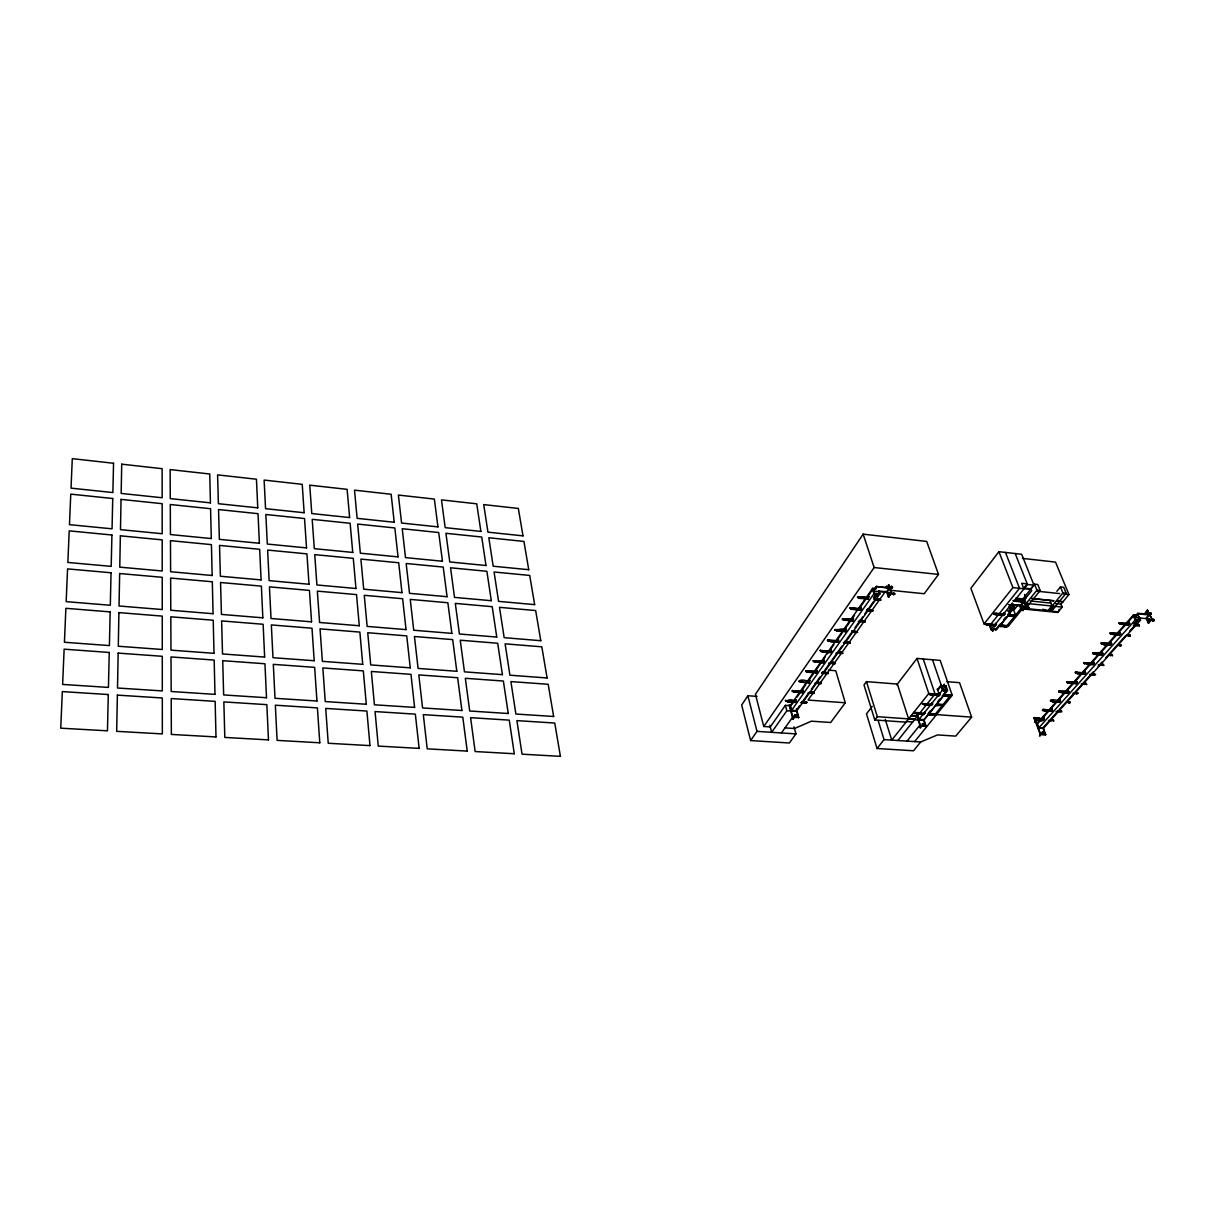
<?xml version="1.0" encoding="UTF-8"?>
<svg xmlns="http://www.w3.org/2000/svg" width="1215" height="1215" viewBox="0 0 1215 1215"><rect width="100%" height="100%" fill="white"/><g stroke="black" fill="none" stroke-linecap="round" stroke-linejoin="round"><path stroke-width="1.5" d="M1119.501 645.332L1118.483 644.937M1118.392 644.664L1120.792 645.59M1119.03 645.803L1121.415 645.56L1118.772 644.785M1120.412 645.605L1118.59 644.755M1118.985 623.143L1127.976 623.766L1129.191 622.414L1129.692 623.584L1128.477 624.95L1121.703 624.267L1121.87 623.143L1121.703 624.267M874.876 597.37C874.025 595.775 874.709 599.451 874.663 596.641M1112.53 655.189L1111.315 655.067L1112.241 655.189M1112.378 633.136C1109.948 633.744 1115.279 633.79 1112.515 633.547M1112.393 634.351L1113.411 633.85M1112.424 633.091L1118.848 633.638L1120.139 632.559L1118.954 633.896C1108.293 631.709 1110.616 635.673 1110.206 632.802M1112.408 634.382L1112.408 633.015M1109.994 655.25L1109.249 654.779L1111.33 655.204M1112.56 655.644L1109.933 654.657L1111.042 654.49M1110.48 655.66L1109.887 654.657M1111.938 633.547L1110.631 633.85L1111.057 632.924M1110.586 655.067C1111.33 656.48 1109.675 654.855 1111.178 654.961M1009.285 610.082L1009.817 610.856L1008.389 611.206L1009.103 610.294C1011.989 610.72 1007.281 612.725 1008.465 610.568M1103.66 665.38C1099.241 663.314 1104.678 665.486 1103.433 664.818M1103.645 665.547L1103.357 664.18L1102.612 664.894M1101.64 644.223C1107.093 641.642 1094.472 643.722 1110.434 644.801C1112.53 644.239 1111.178 641.049 1109.948 643.631C1110.221 643.297 1098.725 642.401 1102.658 644.072C1101.534 645.347 1100.198 642.067 1102.187 642.948M1103.888 644.072C1104.875 641.793 1099.575 646.988 1110.54 645.044L1111.725 643.722M1103.539 643.069L1110.039 643.889L1111.224 642.553M985.486 623.766C984.666 625.406 988.144 623.994 995.176 625.771L996.437 624.631L995.981 623.432L994.721 624.556C980.247 623.432 990.21 625.118 995.313 626.029L994.721 624.556M1101.291 664.347L1100.593 664.802L1102.552 664.104M1100.714 664.332L1102.294 664.149M1101.352 642.826L1102.415 643.069M1101.443 664.559L1102.734 665.243L1101.686 664.499M1092.604 674.629L1093.272 673.854L1095.034 674.75M1093.865 674.462C1088.048 673.095 1097.692 674.158 1095.247 674.72M1102.916 653.594L1101.747 654.9L1094.016 654.202L1101.64 654.657C1103.706 654.095 1102.385 650.921 1101.154 653.488C1094.837 651.741 1094.654 655.25 1094.411 653.154M1094.791 652.941L1101.261 653.731L1102.43 652.425M1095.566 653.943L1092.938 653.275L1094.73 653.047M1091.936 674.204L1092.893 673.702M1093.773 653.442C1092.042 654.202 1093.272 653.533 1092.604 652.713M1092.893 674.887L1094.138 674.796L1092.862 674.128M1085.223 663.071L1092.604 663.451L1093.743 662.175L1094.229 663.329L1093.075 664.62C1083.947 665.197 1088.67 663.314 1085.329 662.98M1086.089 683.878L1084.965 683.923M1085.891 683.908C1087.698 685.518 1084.828 681.25 1086.559 684.455M1084.782 662.54C1082.064 662.661 1086.362 665.228 1084.205 663.086C1085.997 661.993 1089.369 664.058 1092.498 663.223L1093.743 662.175M1087.091 663.542L1086.073 663.208L1092.968 664.377L1094.229 663.329M1085.466 683.103L1083.461 683.635L1084.798 683.513M1084.266 683.27L1086.544 684.546M1084.342 683.164L1085.162 683.984M1077.826 672.685L1078.328 673.414L1076.475 672.943M1076.384 672.427L1077.341 672.29M1076.05 693.674C1078.297 693.674 1078.495 692.778 1076.809 693.416M1076.946 693.264L1075.305 692.611M1085.648 672.943L1084.418 673.976L1076.854 673.55L1084.524 674.204L1085.648 672.943L1084.889 671.758L1083.947 672.806C1069.595 671.758 1080.925 673.809 1077.796 672.745M1076.581 672.26C1073.711 671.986 1077.371 675.16 1075.457 672.092M1076.232 693.401L1077.265 693.552L1076.475 693.431M1076.809 672.685L1077.386 673.216L1076.657 672.745M1076.839 693.355C1078.981 692.353 1077.857 693.75 1075.275 692.672M1149.527 619.043C1147.978 620.819 1149.861 619.665 1148.783 618.982M1146.763 612.755C1146.884 614.547 1144.074 612.406 1146.96 612.968M1069.504 702.589C1066.557 702.786 1067.939 702.057 1068.881 702.331M1069.899 702.68L1069.625 701.693L1069.489 702.65M950.358 696.468C949.325 694.388 951.664 696.514 949.477 696.59M1068.076 682.222C1071.402 683.574 1066.755 680.43 1067.028 682.557M1067.833 702.24L1068.744 701.754M1068.972 682.617L1068.425 682.025L1075.958 683.438C1077.963 682.921 1076.703 679.793 1075.503 682.283L1069.215 681.797M1068.577 702.543L1069.747 702.27M1069.154 682.405L1068.441 683.043L1069.367 682.891M1069.473 682.238L1070.142 682.633L1069.443 682.101M1023.865 607.135L1022.529 606.695L1023.577 607.986M1023.85 607.804C1022.088 608.548 1024.412 605.328 1023.805 607.606M1060.923 691.821L1060.604 691.791M1060.877 692.459L1060.695 691.457L1067.286 691.867L1068.395 690.621L1068.851 691.775L1067.742 693.021L1060.71 691.988M1060.649 692.125C1063.581 690.409 1057.718 694.524 1067.636 692.778L1068.851 691.775M1061.758 711.929C1062.047 711.124 1060.604 710.927 1060.391 711.686M942.703 705.976L941.853 705.991M1059.374 711.489L1058.842 711.018M1061.12 692.125L1059.222 692.11L1059.845 691.168M1060.133 691.381C1057.369 693.309 1060.528 689.573 1067.18 691.624L1068.395 690.621M1059.738 691.517C1062.836 690.849 1057.05 691.532 1059.586 691.062M1060.361 711.033L1056.549 711.504M1059.662 710.669L1060.467 710.79M1059.799 711.717L1056.078 711.686M1149.557 614.228L1150.924 613.438L1150.149 612.892L1149.709 614.198L1151.091 614.198L1150.438 612.876M1153.855 619.589L1153.612 621.002L1153.506 620.014M1051.507 700.539C1049.714 702.984 1048.727 697.228 1059.07 701.085L1060.163 699.855L1059.51 702.24L1052.737 701.571L1059.404 702.012L1060.604 701.009M1051.977 700.751L1051.385 700.265L1053.451 701.435M1052.312 720.525C1050.018 720.039 1053.997 720.1 1053.694 720.89M1052.782 701.571L1051.947 701.647L1053.147 701.48M1052.479 720.131L1053.466 720.358L1051.248 719.827M1051.613 700.918L1050.58 700.569M887.163 586.313L886.358 586.845M932.771 694.843L929.824 693.689L930.052 695.101L931.07 694.95L929.779 693.871M1042.713 710.198L1044.839 710.076M1042.288 732.675C1044.535 732.25 1043.077 731.779 1042.47 732.964M1043.275 710.41L1044.171 710M1042.47 710.304L1043.305 709.393L1050.96 710.183L1052.023 708.983L1052.479 710.122L1051.4 711.337L1044.687 710.684M1043.062 733.404L1042.516 731.886M1042.105 732.934L1043.26 732.053L1043.138 733.48M1042.971 733.495L1042.728 732.068L1043.533 732.205M1043.639 732.569L1042.683 733.237M1044.581 710.137L1043.822 709.909L1050.838 709.955L1052.023 708.983M1044.642 709.53L1044.672 710.274M1044.778 710.517L1043.852 710.775L1051.279 711.109L1052.479 710.122M924.22 703.667C921.061 704.305 922.641 704.229 923.962 703.789M1039.493 735.91L1039.858 736.047M1040.07 735.667L1039.994 735.394M1035.757 718.916C1033.692 718.505 1036.349 720.298 1035.879 718.764M1034.542 718.809C1034.132 720.009 1039.205 720.449 1038.354 718.232M1044.004 717.974L1042.941 719.174L1036.471 718.703L1042.834 718.946L1044.004 717.974L1043.381 720.313C1036.82 723.502 1034.967 716.835 1038.369 719.295M1036.866 718.779C1038.111 718.612 1037.959 719.007 1037.64 718.414M1037.367 718.657L1037.564 719.417L1037.321 718.171M1037.564 718.597C1041.923 718.354 1029.302 720.662 1043.26 720.1L1044.444 719.128M1139.017 625.254C1137.24 624.556 1140.976 626.727 1137.908 624.799M1139.245 625.922C1137.817 621.685 1135.782 626.332 1137.331 625.786M1035.013 722.075L1035.302 722.211M1034.937 721.421L1035.089 722.166M915.077 713.494C916.763 712.279 914.865 713.372 914.789 713.494M1028.346 608.183L1027.966 606.741M1027.981 608.032C1025.673 606.027 1030.153 608.897 1027.829 606.725M1023.015 607.211L1022.772 606.376L1024.032 606.498M1145.882 612.983L1146.504 613.788L1146.094 612.481M1146.064 613.393L1145.912 612.527M1146.854 613.18L1146.292 614.183L1146.11 613.119M1148.934 619.832L1149.633 619.194M1149.086 619.604L1149.01 620.637M1149.679 614.243L1149.846 612.998M1149.587 613.818L1150.726 614.562M1150.605 613.089L1150.681 614.426M1149.876 612.861L1150.878 614.152M1151.197 613.848L1151.167 614.015M1152.595 620.06L1153.673 620.865M1120.336 622.763C1117.177 622.262 1121.308 625.604 1119.881 623.037M1134.521 623.128C1134.157 624.024 1137.179 623.705 1134.309 623.128M1013.523 615.929L1014.844 616.081L1012.596 615.337M1013.614 615.337L1008.511 614.805L1008.982 616.005L1014.252 616.4M1014.161 615.868L1015.284 616.248M1023.167 606.452L1023.303 607.925L1023.941 606.331M1023.729 606.984L1022.954 606.179M1027.769 607.53L1028.148 606.71M1027.434 607.12C1026.599 608.973 1029.105 605.829 1028.422 608.001M1028.285 607.637L1028.422 606.908M1028.619 607.272L1027.996 607.379M1027.176 606.741L1027.601 608.305L1028.634 607.439M931.981 702.786L931.799 704.062L932.695 703.986L931.981 702.786L931.692 705.232L924.645 704.594M1012.095 615.306L1012.627 616.081M885.963 587.088L887.011 586.313M888.621 594.317C890.246 590.946 886.798 595.882 889.395 592.571M889.486 593.664C887.755 593.117 889.577 594.378 888.621 592.586M891.506 586.374L891.172 587.589M891.901 588.075C889.851 587.65 893.359 588.318 892.159 586.526M893.298 593.072C895.895 593.634 893.951 595.456 892.995 593.588M893.845 594.014L894.817 593.755M893.131 594.545C892.873 593.072 895.607 594.803 893.815 593.877M1005.458 626.408C1006.855 625.345 1004.38 626.94 1003.499 625.922M831.531 651.194C829.359 651.529 832.214 649.858 831.531 651.194L830.574 652.577L822.965 651.817M830.316 641.535L837.712 641.93L838.153 639.546L838.866 640.806L837.879 642.203L830.316 641.535L829.131 640.411M861.071 608.624L860.752 607.439L861.496 608.7L860.463 610.158L852.611 609.262L860.296 609.884L861.496 608.7M888.864 593.695L889.334 592.966M1003.393 626.135L1004.471 625.497L1000.036 625.315L1000.492 626.53L1005.504 626.257M1004.304 625.771L1005.094 625.801M1004.456 626.773L1005.731 626.773L1000.993 626.317L1000.537 625.118L1007.083 625.619M1004.881 626.621L1003.985 625.74M1005.655 626.363L1006.779 626.94M795.703 700.918L796.053 699.855L794.975 700.888L795.491 702.346C789.704 703.364 786.834 700.235 788.672 701.556M795.795 700.918L795.734 699.825M803.221 691.365L802.553 690.12L803.221 691.365L802.31 692.656L794.944 692.11L795.081 691.168L794.944 692.11M823.557 661.461L823.952 660.231L823.36 662.813C816.328 661.78 815.295 661.173 815.873 662.19M1101.337 643.1L1101.762 643.874M880.708 599.952C881.634 598.798 875.575 599.906 879.326 598.889M995.996 614.319L996.285 613.378L1003.18 614.015L1004.122 612.846L1004.911 614.076L1003.636 615.23L994.143 613.818L996.816 614.274M872.886 610.902C872.188 609.976 873.281 611.221 866.994 609.596M995.176 613.985C991.987 612.861 995.45 615.61 995.814 613.621M995.131 613.271L995.951 613.302M995.374 613.651L996.163 614.152M872.719 611.145L872.75 610.279M987.355 624.434L986.58 624.571M994.857 624.829L986.428 624.161L987.78 624.571M988.099 625.3L986.975 625.239L988.205 625.072M988.691 624.996L987.917 624.495L988.843 624.829M865.019 621.943C864.108 618.526 864.852 623.158 864.7 621.457M985.927 624.297L986.595 624.358M857.593 632.256C855.147 632.301 859.035 631.405 855.284 631.815M860.19 598.236L859.263 598.281L868.224 599.162L868.862 596.444L867.647 597.643C858.838 594.91 857.122 599.481 857.699 596.854M1070.096 702.665L1069.109 702.984L1070.02 702.27M849.938 643.069C850.485 640.852 844.987 642.538 847.265 642.598M849.832 608.229L852.566 607.986M850.06 607.697L851.214 609.277L850.029 607.789M1066.846 681.964L1068.137 681.797M842.724 653.184C842.937 653.062 840.233 652.713 839.368 652.182M1058.766 690.955L1058.675 691.836M842.253 619.088C842.01 620.941 846.172 618.602 844.121 619.893M835.388 663.557L834.325 663.709L835.373 662.858M834.796 629.917L844.926 630.448L845.929 629.021L844.744 630.175L845.306 631.679L837.986 630.464M834.994 629.886L836.315 630.6L834.826 629.613M950.327 695.618L943.873 694.995L944.268 696.18L949.34 696.347L947.108 695.739L948.019 695.922M948.08 696.484L944.754 695.998L944.344 694.813L950.1 695.831L948.475 696.225M948.232 695.998L949.112 695.846M949.249 695.223L950.084 695.253M828.266 673.444C829.07 674.325 824.195 670.407 828.114 673.566M941.488 705.262L936.659 705.611L936.264 704.427L942.445 704.67L942.02 705.778M941.458 704.882L942.719 705.687M941.655 705.323L941.914 704.943M942.308 705.596L942.445 704.67M940.258 705.475L940.759 704.867L937.145 705.429L936.75 704.244M820.171 650.784L830.027 651.088L830.832 649.949M820.398 650.268L821.522 651.802L820.368 650.359M935.322 715.134C935.459 714.04 934.441 714.8 933.166 715.088M934.062 714.01L932.923 715.103L929.156 714.906L928.776 713.721L934.927 713.949M934.138 714.542L935.17 715.255M932.178 714.086L932.999 713.919M932.345 714.587L933.5 714.724M1037.868 719.462L1034.375 719.007M813.184 660.717C812.987 663.132 815.918 660.671 813.215 660.626M931.237 694.145L929.612 694.084M931.024 694.494L930.432 694.023L938.861 694.615M931.708 694.95L939.119 695.572L940.288 694.54L939.575 693.325L938.724 694.388L932.087 693.902M938.724 694.388L939.271 695.8L931.601 694.388M932.087 694.585L932.847 694.98M806.001 671.485L806.183 670.665L815.721 671.424L816.495 670.316L817.179 671.561L816.237 672.897L807.626 672.214L808.552 672.138M924.6 703.895L925.496 704.062L922.975 703.804M921 727.041L920.636 726.798M922.929 725.082C923.446 725.006 923.279 722.788 922.747 724.945L923.81 724.17M925.405 704.275L923.673 704.639L931.541 705.004L932.695 703.986M924.615 704.229L925.344 704.275M923.658 723.776L922.519 724.672M923.263 724.732L923.537 723.517M923.643 723.851L922.064 724.094L922.701 725.249M920.408 726.995L920.438 728.149L919.876 727.375M916.277 713.281L918.008 713.554M924.068 714.314L924.812 712.142L924.068 714.314L916.231 713.98L924.205 714.542L923.825 713.372L914.698 712.719M916.991 713.327L916.231 713.068M917.948 713.6L917.371 712.962L917.614 713.843M1134.552 624.145L1135.828 622.763M873.555 597.309L874.36 598.327L875.271 597.522M876.061 594.667L875.408 595.608L876.137 595.107M785.391 700.599C785.391 702.042 787.016 699.536 794.975 700.888M875.225 595.168C879.098 594.302 874.678 597.871 875.499 595.35M1015.284 616.537L1014.388 616.537M1006.764 627.031C1005.245 627.198 1007.949 626.636 1006.278 625.922M874.77 598.615L877.974 599.36M878.111 599.451L879.098 599.633M879.326 598.843L880.526 599.997M879.721 599.663L879.964 599.587M1056.837 591.31L1060.452 586.936L1063.672 587.27L1066.147 593.284L1051.294 611.115L1051.993 606.012L1048.074 610.72L1042.804 609.247M870.35 610.811L867.389 610.826M870.32 610.416C873.555 609.049 867.434 610.644 870.001 610.659M870.487 610.173L871.17 610.689L870.365 610.264M872.446 610.538L871.656 610.37M869.317 610.067L869.849 609.945M870.016 610.036L871.185 609.778M863.911 621.898L862.68 621.062M863.531 620.956L861.754 620.668L862.316 621.457M864.533 621.7L864.078 620.971L865.186 621.7M864.199 620.911L864.746 621.336M861.481 621.199L861.693 621.062M862.453 620.774L863.485 620.941M858.322 621.503L862.969 621.609M859.931 596.914L859.309 597.932L861.131 597.871M858.701 597.78L858.519 597.385M854.904 631.694L853.948 631.603M860.099 597.203L867.814 597.932L868.862 596.444M852.171 630.843L856.059 631.557L854.92 631.785M853.401 608.973L851.715 609.034L851.35 607.895M848.222 642.856L848.632 643.145M848.769 641.763L849.908 642.659M851.183 608.107L860.083 608.928L861.101 607.47M846.612 641.945L847.235 641.93M852.247 608.943L852.034 608.487M852.429 609.383L851.563 609.307L853.386 609.125M852.763 609.383L852.429 608.624M843.316 642.674L848.374 642.431M848.678 641.854L847.068 642.75M848.753 643.008L843.818 642.477M843.924 619.255L845.989 619.68L845.033 619.407M840.081 652.637L841.22 652.744L839.292 652.577M842.511 653.594L841.433 652.911L842.557 653.108M852.262 608.32L850.743 608.928L849.893 607.94M845.169 620.242L843.985 620.166L852.824 620.986L853.462 618.329L852.277 619.483C849.984 617.66 838.699 619.802 844.622 619.118M840.005 652.318L842.299 652.151L842.572 653.214M835.966 653.032L841.266 653.488M841.008 653.123L840.507 652.273M832.958 662.205L835.161 662.98M832.639 662.98C831.212 662.828 833.095 662.934 833.991 663.694M838.335 630.615L837.97 629.795L837.059 630.631M833.08 663.193L833.9 663.101M834.416 662.828L834.416 662.631M843.802 619.893L842.982 618.951M835.966 629.416C832.791 631.922 843.499 626.849 844.744 630.175M836.33 630.16L836.862 629.993M837.697 630.98L837.348 630.19M837.515 630.722L836.497 630.874L845.124 631.405L845.579 628.99M832.594 663.223L832.108 662.388M832.776 662.509L833.794 662.631M825.805 672.973L824.666 672.882L826.61 673.307M825.638 672.533L824.727 672.73M830.179 640.669L831.075 641.004M826.944 673.611L821.598 673.323L822.54 671.986M827.172 672.882L827.84 673.14M820.778 682.997L818.378 683.21M838.502 639.576L837.515 640.973L827.43 640.472L828.782 641.399L827.658 639.849L837.332 640.715L838.153 639.546M829.966 640.745L829.131 641.429L829.253 640.29M922.079 703.546L931.298 704.062M822.692 651.24C821.006 653.336 825.714 649.554 822.525 651.468M817.786 682.693C817.255 682.101 822.418 682.967 820.626 682.541M819.836 683.529L815.903 683.362M818.743 682.906L819.016 682.967M811.833 692.535C815.128 691.122 813.549 694.448 814.035 693.446M812.607 692.064C810.025 691.244 815.371 693.659 813.154 692.444M821.219 651.437L821.477 650.967M813.625 693.066L812.531 693.082M820.793 650.906L821.978 650.693M820.247 650.496L822.525 650.496M821.704 651.043L823.542 651.498M821.872 650.815L830.21 651.346L831.166 649.979M814.551 661.476L815.508 661.325L814.703 661.082M811.499 692.839L810.648 692.596L812.243 692.231M816.465 661.902L816.146 661.021L816.359 661.75M811.772 692.687L812.698 692.869M812.288 693.173L812.44 692.231M1036.38 719.493L1037.99 718.49M805.363 701.89C803.753 703.227 808.294 701.814 805.667 702.741M806.061 701.738C809.6 703.531 804.224 701.663 803.844 702.103M813.61 661.097L813.655 661.249M807.595 671.303L809.403 671.272L808.78 672.26M803.798 702.255L804.603 702.498M805.97 701.83L804.421 701.799L804.482 702.71M801.915 681.63L800.807 681.904L800.472 680.749M805.97 671.075L806.927 671.849L806.912 671.029M793.046 718.247C793 720.617 792.833 717.609 793.851 718.475M800.442 682.025L809.236 682.845L808.704 681.387L809.813 680.309L808.886 681.63C798.604 677.256 797.404 683.529 800.321 681.007M800.503 681.478L801.429 681.676M794.959 715.544L796.022 714.648M796.022 714.754C793.881 716.273 796.569 713.6 795.567 716.394M795.02 716.045L796.357 715.331L794.731 715.012M801.946 681.995L802.568 681.752M801.642 681.569L802.614 681.509M795.309 715.924L795.734 715.407M796.205 715.134L795.461 716.03M794.61 692.049L793.775 692.018L794.929 691.107M795.567 691.745L794.929 691.289M1009.513 610.082L1009.771 611.434L1008.541 610.856M792.226 691.411L801.976 691.457L802.887 690.15M792.332 690.591L801.794 691.214L802.553 690.12M793.942 691.077L794.61 692.079M794.549 691.502L794.443 690.697M1139.442 625.786C1137.24 623.872 1135.615 625.695 1136.632 624.723M787.776 701.207L787.001 701.723L788.155 701.814M788.155 700.812L788.93 701.222M1020.98 601.273L1021.238 600.119M785.604 700.205C785.877 702.604 789.082 697.987 795.157 701.131L796.053 699.855M1130.163 636.098L1129.342 636.022L1130.33 635.415M845.883 630.236L845.929 629.021M887.254 587.452L885.978 587.194L886.753 586.511M893.936 593.558L893.177 594.5L894.179 593.148M894.043 593.846L893.708 594.393M1027.161 608.001L1028.406 607.211M857.532 597.097L859.749 597.127M1009.984 610.796L1008.693 611.616M1009.984 609.414L1010.227 608.563C1011.761 610.021 1009.149 608.912 1011.503 608.821M1053.663 721.057L1052.524 720.206M1043.321 709.438L1042.379 710.092M1145.988 612.633C1144.606 612.193 1147.294 615.079 1145.396 613.757M1146.246 612.497L1146.003 614.031M1148.874 620.47C1149.633 617.281 1146.808 620.804 1149.451 620.592M1149.587 619.255C1147.355 619.24 1150.544 620.865 1148.828 619.043M1151.152 613.256L1149.724 612.983M1150.559 613.499L1151.334 613.955M1153.445 620.819L1153.324 619.422M1152.534 620.85L1154.022 619.787L1152.336 620.257M806.198 671.363C808.431 672.503 805.545 672.518 806.152 670.756M1043.579 732.797L1042.014 732.767M1135.266 623.781L1135.919 622.991M1135.858 621.852L1137.316 621.731M1136.238 622.065C1136.754 620.394 1138.136 623.447 1135.782 621.594M1136.632 621.26L1136.101 622.11M1136.663 622.034L1135.919 621.716L1137.711 621.731M1059.222 609.247L1058.311 611.813L1021.344 608.032L1006.703 626.09M880.48 600.377L879.554 600.286L880.647 600.134M888.681 593.148L889.608 592.753M891.506 587.696L890.732 587.726M850.09 642.932L848.966 643.175L850.105 642.644M820.975 683.756L820.095 683.696L821.188 683.058M1133.352 625.421L1138.895 625.436M1136.481 625.163L1137.848 624.89M1128.705 634.974L1128.158 635.506L1129.54 635.278M1128.978 634.762C1124.179 634.837 1131.894 635.278 1128.781 635.567M1128.826 634.701L1127.52 635.612L1127.186 634.837M792.362 690.5L793.623 691.867L792.377 691.198M1121.111 622.885L1119.957 623.811L1119.197 623.022M1120.534 623.265L1121.658 623.219M1102.248 664.969L1103.235 665M1094.001 674.325L1094.806 674.507M1111.619 633.273L1110.829 633.638M1059.586 711.413L1060.179 711.504M1075.685 672.897L1076.277 672.153L1075.275 672.305M1068.243 682.222L1067.028 681.752M1051.841 719.933L1051.051 720.632L1051.157 719.796M1043.594 709.514L1044.353 709.788M1037.321 719.614L1037.58 718.688L1037.337 719.447M1150.529 613.241L1149.709 613.757M1150.468 614.228L1151.228 614.137M1149.162 620.561L1149.101 618.936M1153.172 620.44L1152.822 619.65M1014.814 616.202L1013.872 615.185M1012.991 615.063L1012.93 616.4M1020.387 601.212L1021.238 599.906M947.852 696.134L948.93 695.162M932.376 694.342L931.677 694.114M917.112 713.296L917.234 713.645M875.134 595.866L875.772 595.153M892.448 587.62L891.582 586.541M892.995 594.53L893.921 594.515M894.726 594.424L893.951 593.406M877.746 599.77L879.068 599.192L875.18 598.403M879.371 600.119L873.767 599.724M849.452 642.826L849.057 642.279M862.604 620.561L859.324 620.409M839.899 652.774L839.094 652.531L840.051 652.091M848.981 642.796L844.714 641.353M818.53 682.997L817.832 682.435L818.439 683.058M818.925 683.605L819.76 683.665M795.703 714.784L794.716 715.514L795.628 716.288M795.081 715.195L796.174 714.936M804.543 702.65L805.56 702.604M810.663 692.52L811.453 692.307M805.105 702.695L800.761 702.726M793.304 719.417L792.863 718.445M843.59 619.422L843.332 618.982M857.987 597.4L858.868 597.37M801.657 681.919L800.655 682.177M814.551 661.309L815.736 661.325M808.507 672.153L808.825 671.227L809.539 671.789M787.836 701.784L787.062 700.66L787.472 701.511M799.637 681.068L799.956 681.828L799.166 681.038M787.624 701.435L787.016 700.903M807.049 671.774L808.051 671.06L808.097 672.001M1008.328 610.705L1009.331 611.236M1008.951 611.008L1009.878 610.872L1008.784 610.674M1010.333 609.778L1011.093 608.715M757.036 696.408L747.878 695.739L741.666 705.049L750.627 740.573L789.37 743.003L795.931 733.89L794.018 726.828M890.306 590.277L924.22 593.725L938.496 574.406L926.696 541.434L863.151 534.144L755.426 694.297L763.764 726.494L770.264 726.919L785.361 705.323L790.282 705.687M750.627 740.573L756.991 731.369L747.878 695.739M763.764 726.494L874.132 567.527L863.151 534.144M842.481 618.572L843.423 619.058M808.188 671.485L807.443 670.802M808.157 671.136L815.888 671.682L816.829 670.346M837.196 629.567L837.515 630.372M853.462 618.329L852.444 619.756L844.622 618.769M823.618 660.201L822.813 661.34L815.174 660.945M852.566 607.94L859.901 608.654L860.752 607.439M815.69 661.932L814.688 662.099L823.178 662.555L823.967 661.431M801.824 682.268L809.053 682.602L809.479 680.294M823.026 651.893L830.392 652.318L831.197 651.179M860.493 598.403L859.825 597.248M785.391 705.399L786.834 710.76L771.677 732.311L769.824 725.218M876.41 588.652L872.704 588.273L790.099 705.809L791.405 710.638L796.66 711.003L879.888 593.801L878.809 590.49M792.757 703.12L790.585 706.204L791.709 710.304L796.174 710.623L799.44 706.006M797.086 696.97L805.742 684.653M807.914 681.569L813.321 673.869M815.493 670.786L825.243 656.935M827.4 653.852L833.9 644.618M836.072 641.535L842.572 632.301M844.729 629.218L850.151 621.518M852.307 618.435L854.479 615.367M858.808 609.201L865.308 599.967M867.48 596.884L871.808 590.733M823.36 662.813L823.952 660.231M873.403 590.444L876.212 586.45L889.441 587.817L888.423 584.719M795.962 701.116L795.309 702.103L788.307 701.587M802.796 691.426L802.128 692.413L795.096 691.897M808.81 671.956L816.07 672.654L816.495 670.316M853.112 618.298L852.657 620.728L845.2 619.939M868.512 596.413L868.042 598.889L860.782 597.871M876.425 587.073L873.615 591.067L886.813 592.404L889.653 588.424L876.212 586.45M795.491 702.346L796.387 701.055M809.236 682.845L809.813 680.309M845.306 631.679L846.308 630.251M791.405 710.638L874.314 593.239L872.704 588.273M875.21 596.033L876.106 594.803M1135.585 622.794L1134.157 623.417L1135.767 623.28M1137.407 621.457L1136.557 621.609M1151 614.289L1149.709 614.198M875.969 595.957L876.774 595.198L875.939 596.337L875.332 595.38M801.991 701.465L801.232 702.528L806.228 702.756M822.874 672.017L822.084 673.125L825.82 673.429M867.358 609.277L866.508 610.477L870.973 610.917L870.912 609.96M801.611 702.938L809.251 692.186M811.423 689.118L820.14 676.831M822.327 673.748L841.949 646.107M844.121 643.039L851.745 632.286M855.026 627.669L862.65 616.916M864.837 613.848L873.555 601.562M781.412 732.949L793.41 716.06M795.126 714.678L795.977 715.468M822.601 672.214L825.775 672.351M851.776 631.071L854.722 631.117M1153.886 620.728L1152.367 620.47M818.652 682.298L817.665 682.663M857.425 632.377L854.479 631.314M795.84 714.724L795.233 716.121M840.081 653.381L841.433 653.26M886.373 587.073L886.601 587.103M805.089 703.029L806.061 702.878M811.939 692.565L812.789 693.446M826.823 673.748L825.927 673.262M833.156 663.618L834.082 663.542M856.241 632.514L855.239 632.529L856.286 632.423M879.204 600.256L878.506 599.921M885.462 591.416L808.036 700.053L845.291 702.771L835.753 670.741L828.402 670.148M889.441 587.817L886.616 591.781L879.068 591.022M789.188 705.156L792.514 717.397L798.741 717.382L796.341 708.649M891.294 587.999L891.673 587.468C890.458 584.825 894.058 587.893 891.673 587.468M889.395 594.393L889.107 592.647M888.241 593.998L888.894 593.801M889.152 584.901L891.901 593.148L888.362 597.051L891.202 593.087L889.653 588.424M845.291 702.771L830.68 722.5L811.392 721.178L794.473 728.529L784.829 727.876M908.592 718.9L897.369 684.06L866.477 681.63L864.002 684.956L874.785 719.979L906.01 722.15M872.188 706.431L866.492 713.904L877.048 748.501L913.513 750.779L920.681 741.985L937.524 734.908L955.704 736.123L971.62 717.139L959.561 682.678L946.789 681.661M896.716 684.911L917.021 658.439L940.182 660.413L952.211 695.314L914.622 741.606M1020.494 601.941L1034.011 585.19L1021.663 554.283L998.927 551.686L970.861 588.273L984.059 623.918L994.766 624.935M874.785 719.979L877.321 716.683L866.477 681.63M877.048 748.501L884.049 739.616L878.156 720.541M937.312 688.981L939.119 694.297L928.776 693.507L891.734 740.117L885.249 719.341M984.059 623.918L1012.915 587.604L1023.805 588.743L1021.663 583.291L1027.237 583.899L1023.759 588.227M985.517 623.675L986.337 624.844M994.189 614.547L994.872 614.061M924.919 704.472L923.78 704.032M1003.18 614.015L1003.772 615.504L996.513 614.38M937.357 689.771L940.911 685.336L942.673 686.946L944.252 684.47L942.673 686.946M897.87 740.512L935.049 693.993L923.233 658.97M937.859 690.15L941.838 685.397M990.559 624.54L1019.522 588.303L1005.458 552.43M942.096 690.485L945.908 685.731L947.533 690.454L923.749 719.963L918.813 719.614L917.279 714.921M918.813 719.614L942.521 690.059L944.176 691.32L945.756 688.844L944.176 691.32M989.268 624.768L991.045 629.583L1012.368 603.005M1014.404 600.787L1027.465 584.491L1034.011 585.19M994.432 628.307L992.701 630.965L994.432 628.307L996.209 630.069L1014.525 607.348L1013.28 604.128M1009.802 609.095L1011.457 608.685M928.017 713.676L930.386 710.729M937.524 701.875L939.909 698.929M942.278 695.967L947.032 690.074L944.252 684.47M1000.173 624.1L995.237 629.978M1003.529 619.939L1005.762 617.159M1008.01 614.38L1013.599 607.424L1012.551 604.69M907.028 741.104L920.393 724.535M923.385 720.814L945.194 693.765L945.604 694.95L944.268 696.18M1000.264 625.467L1009.984 613.423L1010.44 614.623L1008.982 616.005M1030.973 588.576L1034.527 584.157L1037.792 584.506L1040.207 590.536L1025.582 608.518L1029.424 603.703L1025.87 605.92L1026.174 603.369L1062.259 607.105L1061.029 604.113L1055.759 603.582M916.869 715.984L920.195 726.19L926.088 726.16L923.856 719.371M929.156 714.906L930.462 713.691L929.764 712.491L930.158 713.676M936.659 705.611L937.98 704.381L937.281 703.181L937.676 704.366M1000.492 626.53L1001.935 625.163L1001.16 623.933L1001.616 625.133M1018.443 604.493L1013.735 610.31L1015.603 615.124L1009.027 614.593L1009.483 615.808L1013.113 616.157M922.61 723.548L923.354 724.186M922.747 724.945L923.142 723.73M1022.498 602.215L1031.793 590.642M932.877 714.617L932.315 714.01L933.226 715.164M948.156 695.101L948.004 695.587M1020.615 605.359L1023.683 601.547L1022.514 598.539M1020.843 605.966L1023.926 602.154L1025.703 606.68L1022.605 610.477L1020.843 605.966L1008.496 604.706M1013.249 616.43L1015.451 616.385M1014.753 615.489L1015.467 616.02M950.662 695.193L935.17 714.298L929.004 713.858M920.195 726.19L926.088 726.16M1007.356 626.15L1021.42 608.806M950.312 696.651L949.644 696.377M1040.207 590.536L1036.942 590.201L1026.204 603.43L1024.427 598.919M1022.392 608.912L1008.313 626.241L1001.874 625.619M1022.605 610.477L1026.356 606.741L1023.197 598.722M1066.147 593.284L1062.928 592.935L1048.105 610.781L1055.197 606.331L1051.279 611.054M1060.649 604.584L1068.942 594.56L1055.516 562.105L1022.468 558.368M1062.259 607.105L1057.703 612.451L1020.767 608.745L1019.446 605.359M1034.041 717.883L1039.6 717.868L1034.041 717.883L1040.283 734.452L1045.523 734.817L1043.366 727.8M1034.542 718.354L1035.332 718.399M1067.393 682.541C1068.866 683.787 1066.193 682.238 1067.909 681.721M1084.904 662.813L1086.028 663.117M1042.774 710.684C1043.974 711.094 1042.06 709.727 1043.26 709.712M1035.59 718.551L1036.395 718.551M1044.156 709.666L1044.49 710.335M1051.81 700.782L1052.691 700.493M1077.432 672.487L1084.053 673.049L1085.177 671.774M1121.384 622.991L1127.869 623.508L1129.191 622.414M1086.119 664.013L1086.423 664.043M1121.597 623.978L1120.64 624.161L1128.386 624.692L1129.692 623.584M1112.712 634.412L1119.349 634.807L1120.655 633.729L1119.455 635.065L1112.651 634.336M1138.47 615.337L1133.595 614.836L1036.927 723.487L1038.658 728.058L1043.305 728.377L1140.536 620.03L1139.154 616.901M1060.163 699.855L1058.948 700.858L1059.51 702.24M1076.733 681.266L1075.609 682.511L1069.185 681.888M1144.727 613.742L1147.4 610.021L1149.36 614.41L1137.756 613.226L1134.491 616.886L1139.457 617.402M1149.618 615.003L1138.015 613.818L1134.749 617.478L1146.322 618.648L1149.618 615.003L1152.2 619.468L1147.4 610.021M1069.473 683.134L1076.08 683.681L1077.189 682.42M1038.658 728.058L1135.66 619.544L1140.536 620.03M1093.105 671.956L1042.819 728.013L1038.871 727.739L1037.413 723.851L1133.701 615.686L1135.463 619.68M1098.132 666.352L1101.899 662.145M1105.665 657.938L1125.789 635.521M1129.555 631.314L1134.582 625.71M1067.757 701.678L1069.625 701.693M1092.741 673.824L1093.865 673.809M1101.959 665.167L1098.345 664.848M1040.283 734.452L1045.872 734.422M1061.09 711.489L1061.47 710.76M1085.587 684.318L1084.555 684.242L1085.329 683.954M1111.953 654.839L1112.378 655.69M1120.336 645.605C1118.62 643.783 1119.653 646.623 1120.898 644.664M1129.236 635.764L1127.991 635.885L1129.1 635.855M1129.646 634.929L1130.163 635.825M1146.064 618.071L1149.36 614.41M1043.67 732.493L1042.273 732.144M1146.322 618.648L1148.281 623.052L1151.592 619.407M1148.281 623.052L1152.2 619.468M876.714 595.335L875.423 595.532M1010.804 609.216L1011.609 609.11M1060.346 711.732L1061.181 711.033M1068.091 701.83L1068.592 701.951M1084.494 683.574L1085.177 683.407M1119.957 645.423L1120.959 645.423M1110.161 655.113L1110.13 654.445M1147.112 613.772L1147.249 613.089M1053.648 700.994L1052.752 701.146M1135.007 623.508L1135.964 623.659M1012.809 615.853L1012.11 615.489M1152.746 619.316L1153.567 619.787M810.709 692.444L811.559 692.064M825.972 673.642L826.732 673.156M847.706 642.158L848.541 642.553M801.976 682.055L801.915 681.144M854.191 631.314L854.631 632.225M854.798 631.997L854.692 631.83M823.724 651.468L823.33 651.422M829.086 640.518L829.921 640.913M827.916 640.518L828.706 640.761M837.56 630.114L838.396 630.509M878.172 599.299L878.961 599.633M876.577 595.487L876.911 595.623M1134.43 623.28L1135.676 623.553M1076.596 693.233L1075.882 692.55L1076.809 692.398M1076.08 693.568L1072.936 693.203M1084.448 684.242L1085.648 684.242M1093.12 674.598L1093.151 674.158M1084.706 663.603L1083.78 662.676L1084.585 662.798M934.927 714.526L933.667 714.147M1110.009 633.03L1112.029 634.108L1111.953 633.288M1111.285 633.045L1112.12 633.03M874.815 597.856L873.752 597.309M1010.348 608.29L1011.275 608.366M1136.496 620.941L1137.513 621.078M1051.947 720.662L1048.499 720.48M796.068 715.164L795.445 715.225M1068.562 681.949L1068.911 681.736M812.865 693.309L811.985 693.051M833.171 662.676L833.946 662.843M833.11 663.542L828.736 663.253M814.749 661.157L815.508 661.325M1128.75 634.974L1129.844 634.701M1020.98 601.364L1021.496 600.089M996.072 613.454L1003.317 614.289M996.315 614.623L995.404 614.669L996.513 614.744M756.991 731.369L795.931 733.89M884.049 739.616L920.681 741.985M798.741 717.382L792.818 716.971L789.477 704.73M908.926 718.49L915.123 718.916M923.263 719.584L919.072 719.28L917.765 715.301M877.321 716.683L914.789 719.326M786.834 710.76L795.05 711.337M914.47 719.736L923.734 720.389M906.496 721.543L912.678 721.983M913.817 712.324L920.044 712.765M929.323 713.448L935.504 713.888M925.207 713.311L924.509 712.111M913.498 712.734L919.709 713.175M919.542 713.387L923.567 713.676M936.537 714.617L971.62 717.139M911.372 715.407L917.568 715.848M911.037 715.817L917.249 716.258M808.081 692.869L812.121 693.173M808.947 693.158L811.893 692.96M936.826 704.138L943.037 704.594M936.492 704.548L942.688 705.019M945.194 693.765L945.285 694.919M944.435 694.707L952.211 695.314M940.288 694.54L939.575 693.325M944.055 690.971L942.779 689.74L932.497 659.76M947.032 690.074L947.533 690.454M815.037 683.073L818.743 683.316M945.908 685.731L945.088 686.004M822.995 661.583L815.675 660.747M829.222 663.056L833.323 663.39M1081.304 683.878L1084.722 684.394M1089.764 674.431L1093.09 674.72M852.55 632.073L855.239 632.529M852.155 632.286L855.39 632.256M1112.059 654.49L1110.859 654.703M834.857 629.522L835.783 629.613M860.114 621.412L862.665 621.655M863.865 621.776L862.832 621.883M996.437 624.631L995.662 623.401M991.303 629.249L992.564 630.615M991.045 629.583L992.701 630.965M867.404 609.368L869.986 609.657M870.532 611.13L871.398 611.206M875.575 599.633L878.324 600.134M1133.853 625.224L1137.24 625.528M1009.984 613.423L1010.121 614.593M994.796 613.195L993.733 613.347L994.417 614.243M1004.911 614.076L1004.122 612.846M1023.395 607.333L1022.544 607.53M1153.126 620.698L1153.324 619.316M874.314 593.239L879.888 593.801M1009.3 606.832L1014.525 607.348M1008.921 607.303L1014.13 607.819L1012.9 604.614M874.466 596.869L875.423 597.886M873.919 597.902L875.286 597.461L874.709 598.312M1134.37 623.735L1135.22 624.206M1013.082 600.468L1023.683 601.547M1013.325 601.076L1023.926 602.154M1011.791 604.462L1018.838 605.176M1153.521 620.455L1154.037 619.696M1022.529 606.695L1022.863 607.196M1031.505 598.448L1053.724 600.742M1057.43 601.121L1062.988 601.698M1031.535 598.509L1053.754 600.802M1057.445 601.182L1063.004 601.759M1016.423 598.266L1022.924 598.934M1022.544 599.405L1015.801 598.144M1015.846 598.98L1022.347 599.648M1015.467 599.466L1021.967 600.119M1030.138 600.939L1050.808 603.065M1024.549 588.151L1031.079 588.835M1024.154 588.622L1030.685 589.321M1037.367 591.234L1059.662 593.573M1063.368 593.968L1068.942 594.56M874.132 567.527L938.496 574.406M941.382 704.685L940.911 705.019M887.588 587.24L887.907 586.465M795.354 716.349L794.625 715.331M933.424 714.967L929.642 714.724L929.247 713.539M862.058 620.652L862.832 621.533M1094.366 674.765L1093.515 673.93M833.87 662.357L835.297 663.405M787.517 700.615L788.292 701.556M875.073 595.608L875.681 596.368M823.163 651.62L822.342 650.678M855.892 632.028L855.071 631.967L856.059 631.8M945.756 688.844L946.591 690.378M1027.996 607.834L1028.012 606.953L1028.832 607.515M990.225 624.859L991.045 626.53M889.456 592.738L889.577 593.117M846.612 642.128L847.432 642.188M1146.808 618.435L1148.889 623.113M1138.744 617.357L1140.126 620.485L1135.25 619.999L1133.185 615.291M1138.44 617.433L1139.609 620.106M1133.595 614.836L1135.66 619.544M1128.887 622.384L1129.388 623.553M1127.869 623.508L1128.477 624.95M1119.835 632.529L1120.655 633.729M1118.848 633.638L1119.455 635.065M1110.92 642.522L1111.421 643.692M1109.948 643.631L1110.54 645.044M1102.126 652.409L1102.612 653.564M1101.154 653.488L1101.747 654.9M1093.454 662.145L1093.925 663.299M1092.498 663.223L1093.075 664.62M1060.452 586.936L1062.928 592.935M1084.889 671.758L1085.36 672.913M1083.947 672.806L1084.524 674.204M1050.2 601.577L1052.023 606.072M1076.429 681.235L1076.9 682.39M1075.503 682.283L1076.08 683.681M1034.527 584.157L1036.942 590.201M1015.193 553.554L1027.465 584.491M1068.091 690.606L1068.547 691.76M1067.18 691.624L1067.742 693.021M1024.594 594.424L1025.976 597.932M1059.86 699.84L1060.315 700.994M1021.375 605.738L1023.258 610.553M1020.023 604.645L1021.344 608.032M998.927 551.686L1012.915 587.604M1051.734 708.952L1052.175 710.107M1050.838 709.955L1051.4 711.337M1011.047 608.366L1010.227 608.563M1009.817 610.37L1009.969 611.267M1043.715 717.959L1044.156 719.098M1042.834 718.946L1043.381 720.313M1043.017 728.195L1045.523 734.817M1034.39 717.488L1040.632 734.057M989.785 625.163L990.802 627.897M940.911 685.336L942.521 690.059M917.021 658.439L928.776 693.507M887.952 593.816L889.046 597.127M886.813 592.404L888.362 597.051M923.522 719.766L925.754 726.57M878.46 590.991L879.538 594.302L873.965 593.74L872.355 588.774M917.188 715.574L920.53 725.78M1153.536 619.589L1153.703 620.516M867.647 597.643L868.224 599.162M859.901 608.654L860.463 610.158M852.277 619.483L852.824 620.986M837.515 640.973L837.879 642.203M837.332 640.715L837.712 641.93M830.21 651.346L830.574 652.577M830.027 651.088L830.392 652.318M822.813 661.34L823.178 662.555M815.888 671.682L816.237 672.897M815.721 671.424L816.07 672.654M801.794 691.214L802.31 692.656M796.508 710.821L798.437 717.807M886.661 586.526L886.449 587.24M1150.62 613.195L1150.635 614M1145.791 612.998L1145.821 613.803M1138.06 625.178L1137.27 624.844M117.369 695.117L116.686 731.339L162.339 733.906L162.309 697.987L117.369 695.117M118.159 653.108L117.506 688.009L162.309 690.925L162.278 656.297L118.159 653.108M118.918 612.603L118.295 646.243L162.278 649.493L162.248 616.111L118.918 612.603M119.662 573.526L119.04 605.996L162.248 609.55L162.218 577.307L119.662 573.526M120.361 535.815L119.769 567.147L162.218 570.974L162.187 539.855L120.361 535.815M121.044 499.38L120.482 529.649L162.187 533.734L162.157 503.678L121.044 499.38M121.713 464.176L121.166 493.427L162.157 497.755L162.127 468.686L121.713 464.176M108.287 694.54L107.452 730.822L60.75 728.18L62.314 691.593L108.287 694.54M109.244 652.455L108.439 687.417L62.618 684.425L64.137 649.174L109.244 652.455M110.155 611.889L109.396 645.59L64.425 642.264L65.883 608.305L110.155 611.889M111.051 572.766L110.307 605.267L66.172 601.638L67.569 568.893L111.051 572.766M111.917 534.995L111.203 566.372L67.858 562.454L69.209 530.864L111.917 534.995M112.737 498.515L112.053 528.829L69.468 524.652L70.774 494.141L112.737 498.515M113.542 463.264L112.873 492.561L71.032 488.141L72.293 458.647L113.542 463.264M215.997 736.943L171.361 734.422L171.194 698.549L215.146 701.359L215.997 736.943M268.469 739.889L224.821 737.429L223.849 701.906L266.844 704.654L268.469 739.889M319.788 742.79L277.096 740.375L275.349 705.201L317.404 707.889L319.788 742.79M369.983 745.615L328.232 743.261L325.726 708.421L366.9 711.048L369.983 745.615M419.129 748.379L378.26 746.086L375.055 711.565L415.348 714.147L419.129 748.379M467.213 751.098L427.209 748.835L423.321 714.648L462.794 717.169L467.213 751.098M514.294 753.74L475.126 751.538L470.6 717.67L509.252 720.131L514.294 753.74M560.404 756.353L522.055 754.181L516.891 720.617L554.754 723.047L560.404 756.353M214.979 694.373L171.163 691.502L171.011 656.935L214.174 660.064L214.979 694.373M266.51 697.729L223.651 694.934L222.709 660.687L264.946 663.755L266.51 697.729M316.948 701.025L275 698.291L273.314 664.362L314.655 667.354L316.948 701.025M366.292 704.26L325.24 701.571L322.841 667.946L363.315 670.877L366.292 704.26M414.604 707.403L374.417 704.791L371.334 671.47L410.974 674.34L414.604 707.403M461.913 710.502L422.562 707.935L418.81 674.917L457.645 677.727L461.913 710.502M508.25 713.524L469.704 711.003L465.33 678.289L503.375 681.038L508.25 713.524M553.645 716.486L515.874 714.025L510.907 681.585L548.178 684.288L553.645 716.486M214.007 653.321L170.981 650.146L170.814 616.795L213.217 620.227L214.007 653.321M264.642 657.072L222.527 653.959L221.616 620.911L263.123 624.267L264.642 657.072M314.199 660.732L272.98 657.695L271.34 624.935L311.997 628.216L314.199 660.732M362.738 664.332L322.37 661.34L320.046 628.869L359.853 632.089L362.738 664.332M410.26 667.84L370.727 664.924L367.735 632.726L406.736 635.885L410.26 667.84M456.81 671.288L418.081 668.417L414.452 636.508L452.679 639.606L456.81 671.288M502.418 674.659L464.464 671.849L460.242 640.214L497.694 643.251L502.418 674.659M547.099 677.97L509.92 675.206L505.106 643.844L541.814 646.82L547.099 677.97M213.065 613.727L170.783 610.249L170.632 578.067L212.306 581.772L213.065 613.727M262.835 617.827L221.434 614.41L220.553 582.501L261.377 586.146L262.835 617.827M311.556 621.837L271.021 618.496L269.441 586.86L309.43 590.414L311.556 621.837M359.291 625.755L319.591 622.49L317.343 591.128L356.511 594.606L359.291 625.755M406.038 629.613L367.143 626.408L364.257 595.304L402.636 598.722L406.038 629.613M451.858 633.38L413.738 630.236L410.245 599.39L447.864 602.746L451.858 633.38M496.768 637.07L459.407 634.002L455.306 603.399L492.197 606.68L496.768 637.07M540.781 640.7L504.164 637.678L499.502 607.333L535.663 610.553L540.781 640.7M212.169 575.5L170.616 571.733L170.464 540.66L211.425 544.624L212.169 575.5M261.088 579.919L220.386 576.244L219.535 545.413L259.676 549.302L261.088 579.919M309.005 584.248L269.138 580.633L267.619 550.061L306.939 553.873L309.005 584.248M355.965 588.485L316.902 584.962L314.731 554.632L353.276 558.353L355.965 588.485M401.968 592.647L363.695 589.184L360.901 559.097L398.687 562.758L401.968 592.647M447.074 596.717L409.546 593.33L406.159 563.487L443.217 567.071L447.074 596.717M491.3 600.711L454.501 597.385L450.552 567.785L486.881 571.293L491.3 600.711M534.661 604.63L498.575 601.364L494.065 571.992L529.71 575.439L534.661 604.63M211.288 538.564L170.434 534.554L170.297 504.514L210.575 508.72L211.288 538.564M259.387 543.272L219.368 539.354L218.548 509.556L258.02 513.672L259.387 543.272M306.529 547.904L267.315 544.062L265.842 514.492L304.54 518.532L306.529 547.904M352.745 552.43L314.305 548.664L312.194 519.337L350.133 523.285L352.745 552.43M398.034 556.88L360.354 553.19L357.65 524.075L394.845 527.963L398.034 556.88M442.457 561.239L405.506 557.609L402.226 528.722L438.706 532.534L442.457 561.239M486 565.507L449.763 561.953L445.935 533.294L481.732 537.03L486 565.507M528.738 569.698L493.184 566.22L488.81 537.759L523.938 541.434L528.738 569.698M210.438 502.858L170.267 498.621L170.13 469.582L209.755 474.002L210.438 502.858M257.762 507.855L218.396 503.693L217.591 474.883L256.441 479.211L257.762 507.855M304.145 512.745L265.553 508.675L264.126 480.077L302.216 484.329L304.145 512.745M349.631 517.56L311.784 513.565L309.749 485.165L347.11 489.341L349.631 517.56M394.222 522.268L357.119 518.349L354.507 490.161L391.139 494.262L394.222 522.268M437.962 526.885L401.573 523.042L398.399 495.067L434.347 499.076L437.962 526.885M480.882 531.411L445.176 527.644L441.47 499.881L476.736 503.815L480.882 531.411M522.997 535.861L487.959 532.17L483.722 504.59L518.334 508.462L522.997 535.861"/></g></svg>
